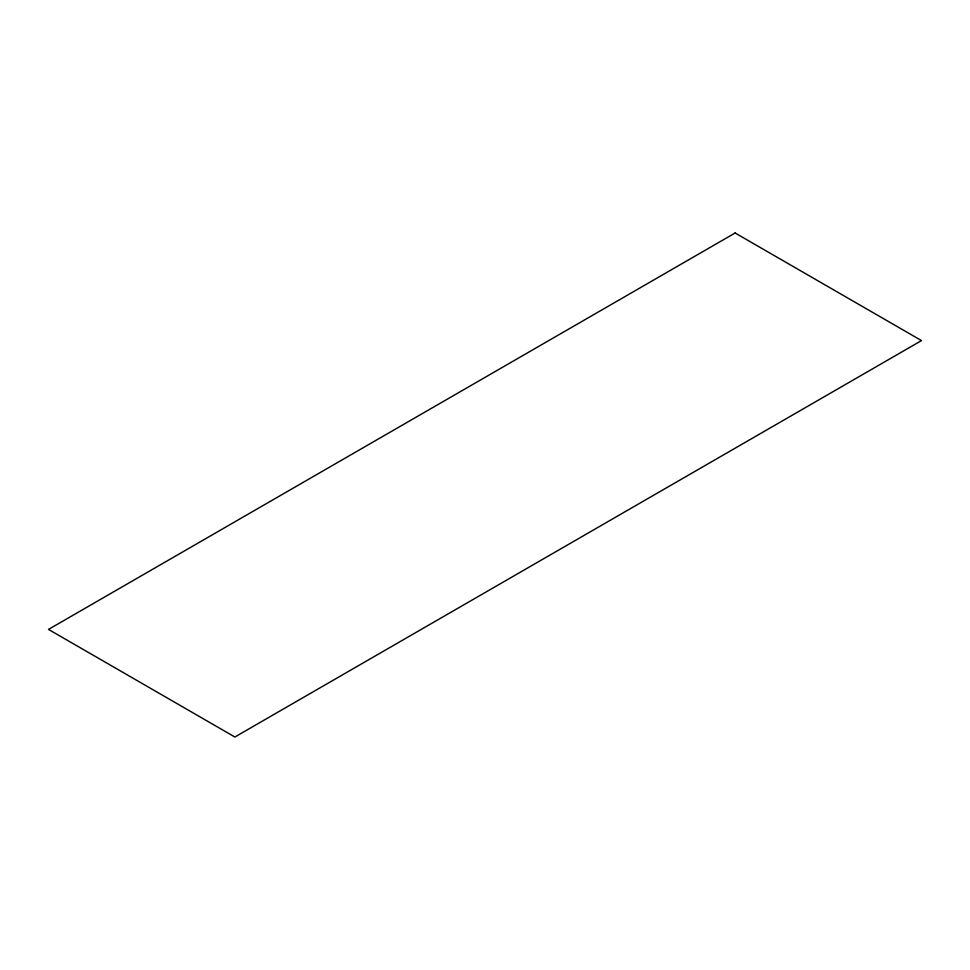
<?xml version="1.0" encoding="UTF-8"?>
<svg xmlns="http://www.w3.org/2000/svg" width="970" height="970" viewBox="0 0 970 970"><rect width="100%" height="100%" fill="white"/><g stroke="black" fill="none" stroke-linecap="round" stroke-linejoin="round"><path stroke-width="1.45" d="M735.127 232.994L48.5 629.409L234.873 737.006L921.5 340.591L735.127 232.994"/></g></svg>
